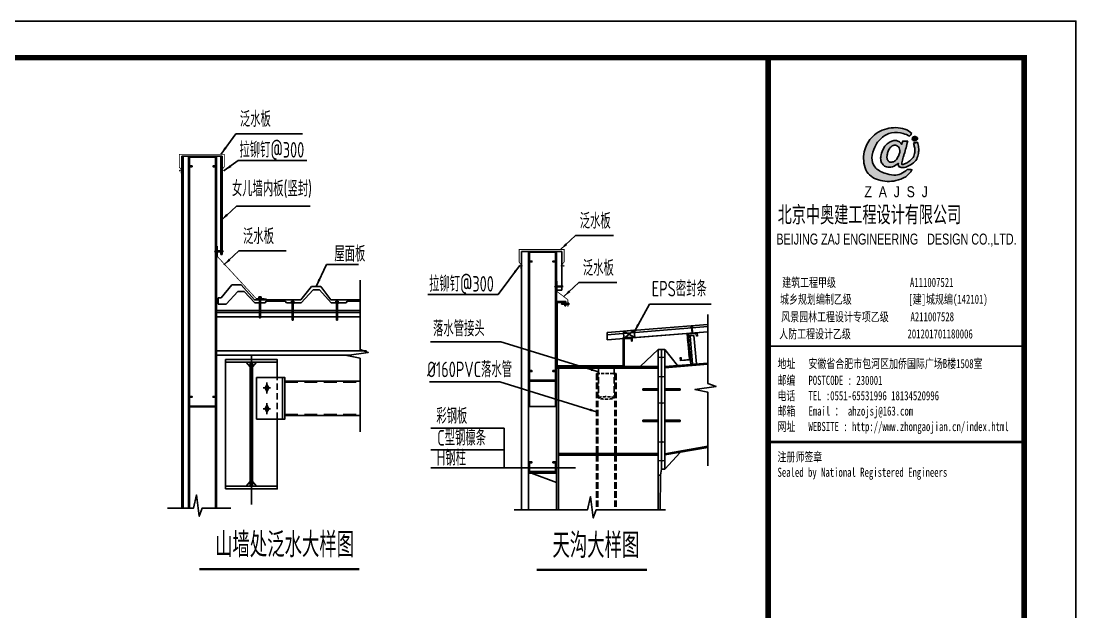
# Model space of a CAD drawing. Extents: x 180850 to 1399066, y 48356 to 327880.
# Drawn here: x 630435 to 671225, y 294156 to 316984 of the extents above; entities that cross this region are included whole.
import ezdxf
from ezdxf.enums import TextEntityAlignment as Align

# ---------------------------------------------------------------- set-up
doc = ezdxf.new("R2010")
doc.units = 0
doc.header["$LTSCALE"] = 1000
doc.linetypes.add('DASH', pattern=[0.35, 0.25, -0.1])
doc.linetypes.add('DASHED', pattern=[0.75, 0.5, -0.25])
for name, color, linetype in [('AXIS', 3, 'Continuous'), ('B 板', 11, 'Continuous'), ('BOLT', 251, 'Continuous'), ('DOTE', 1, 'Continuous'), ('E_LINE', 7, 'Continuous'), ('GL', 150, 'Continuous'), ('GZ', 50, 'Continuous'), ('LT', 181, 'Continuous'), ('PUB_TEXT', 7, 'Continuous'), ('PUB_TITLE', 4, 'Continuous'), ('PZ', 202, 'Continuous'), ('TEXT', 7, 'Continuous'), ('XG', 6, 'Continuous'), ('图签', 3, 'Continuous')]:
    doc.layers.add(name, color=color, linetype=linetype)
doc.layers.add('檩条', color=30, linetype='Continuous', lineweight=5)
doc.layers.add('螺栓', color=15, linetype='Continuous', lineweight=18)
doc.styles.add('_gyy_title_Arial', font='arial.ttf', dxfattribs={"width": 0.7})
doc.styles.add('_gyy_title_ST', font='', dxfattribs={"width": 0.8})
doc.styles.add('_TCH_DIM_T3', font='SIMPLEX', dxfattribs={"width": 0.705882, "bigfont": 'GBCBIG'})
doc.styles.add('C', font='tssdeng.shx', dxfattribs={"height": 3, "bigfont": 'tssdchn.shx'})
doc.styles.add('HZ', font='txt.shx', dxfattribs={"width": 0.8, "bigfont": '000hztxt.shx'})
doc.styles.add('TSSD_Norm', font='tssdeng.shx', dxfattribs={"bigfont": 'hztxt.shx'})
doc.styles.get('_gyy_title_ST').set_extended_font_data('SimSun')
doc.dimstyles.new('TCH-200-1', dxfattribs={"dimtxt": 595, "dimasz": 200, "dimexe": 500, "dimexo": 600, "dimgap": 252.5, "dimtad": 1, "dimdec": 0, "dimzin": 0, "dimdsep": 46, "dimtxsty": '_TCH_DIM_T3', "dimblk": 'ARCHTICK', "dimcen": 0.09, "dimclrd": 3, "dimclre": 3, "dimclrt": 7, "dimazin": 2, "dimtfac": 1, "dimtdec": 0, "dimtix": 1, "dimtmove": 2, "dimatfit": 3, "dimfxl": 1, "dimtolj": 1, "dimtzin": 0, "dimarcsym": 0})

# ---------------------------------------------------------------- blocks, each defined once
blk = doc.blocks.new('高强螺栓')
at = {"layer": '螺栓'}
for p, q in [((16, 0), (-16, 0)), ((0, 24), (0, -24))]:
    blk.add_line(p, q, dxfattribs=at)
blk.add_solid([(-8, 0), (0, 16), (0, -16), (8, 0)], dxfattribs=at)
blk = doc.blocks.new('_ArchTick')
at = {"color": 0, "linetype": 'ByBlock', "const_width": 0.4}
blk.add_lwpolyline([(-0.5, -0.5), (0.5, 0.5)], dxfattribs=at)
blk = doc.blocks.new('*X337')
at = {"color": 0}
for p, q in [((903710.7, -307545.5), (903713.7, -307542.6)), ((903710.7, -307554.3), (903716.7, -307548.3)), ((903710.7, -307563.2), (903716.7, -307557.2)), ((903710.7, -307572), (903716.7, -307566)), ((903710.7, -307580.9), (903716.7, -307574.9)), ((903710.7, -307589.7), (903716.7, -307583.7)), ((903710.7, -307598.5), (903716.7, -307592.5)), ((903712.2, -307606), (903716.1, -307602))]:
    blk.add_line(p, q, dxfattribs=at)
blk = doc.blocks.new('AUDIT_I_040821143925-1')
at = {"linetype": 'Continuous', "ltscale": 20, "xscale": -0.899999999919668, "yscale": 0.8999999999068677, "zscale": 0.9, "rotation": 269.9996944201824}
blk.add_blockref('*X337', (276843.2, -813343.8), dxfattribs=at)
blk = doc.blocks.new('GD')
at = {"linetype": 'Continuous', "ltscale": 20}
for p, q in [((0, 1), (15, 4)), ((0, -1), (0, 1)), ((15, 4), (138, 4)), ((108, -4), (108, 4)), ((138, -10), (138, 10)), ((138, 10), (141, 10)), ((141, -10), (141, 10)), ((149, 8), (141, 8)), ((149, 3), (141, 3)), ((150, -5), (150, 5)), ((0, -1), (15, -4)), ((15, -4), (138, -4)), ((138, -10), (141, -10)), ((149, -3), (141, -3)), ((149, -8), (141, -8))]:
    blk.add_line(p, q, dxfattribs=at)
blk.add_ellipse((149, 5), major_axis=(0, 2.08), ratio=0.698493, start_param=3.141597, end_param=6.28319, dxfattribs=at)
at = {"linetype": 'Continuous', "ltscale": 20, "extrusion": (0, 0, -1)}
for centre, major_axis, ratio, start_param, end_param in [((149, 0), (0, 3.37), 0.429967, -0.000017, 3.141602), ((149, -5), (0, 2.08), 0.698493, -0.000005, 3.141588)]:
    blk.add_ellipse(centre, major_axis=major_axis, ratio=ratio, start_param=start_param, end_param=end_param, dxfattribs=at)
at = {"layer": 'PUB_TEXT', "xscale": 1.825602383585646, "yscale": 1.341960000107064, "zscale": 1.34196}
blk.add_blockref('AUDIT_I_040821143925-1', (0, 0), dxfattribs=at)
blk = doc.blocks.new('MD')
at = {"linetype": 'Continuous', "ltscale": 20}
blk.add_hatch(color=256, dxfattribs=at).paths.add_polyline_path([(8.6, -7.8), (8.6, -2.6), (-13.3, -4.2), (-13.2, 4.1), (8.6, 2.4), (8.6, 7.6, -0.696305)])
blk = doc.blocks.new('A$C19992F44')
at = {"linetype": 'ByBlock'}
for p, q in [((183, 548), (106, 488)), ((129, 455), (181, 478)), ((213, 548), (290, 488)), ((267, 455), (215, 478))]:
    blk.add_line(p, q, dxfattribs=at)
for points in [[(0, 40), (396, 40), (396, 0), (0, 0)], [(181, 40), (215, 40), (215, 478), (181, 478)]]:
    blk.add_lwpolyline(points, close=True, dxfattribs=at)
for centre in [(118, 473), (198, 535), (277, 473)]:
    blk.add_circle(centre, 20, dxfattribs=at)
blk = doc.blocks.new('A$C3F5C0C89')
at = {"color": 3, "linetype": 'Continuous'}
blk.add_line((603, 2096), (1037, 2134), dxfattribs=at)
at = {"layer": 'B 板'}
for p, q in [((935, 1979), (543, 1945)), ((713, 0), (543, 1945)), ((838, 11), (668, 1956)), ((1105, 34), (935, 1979)), ((713, 0), (1105, 34))]:
    blk.add_line(p, q, dxfattribs=at)
at = {"layer": '檩条'}
blk.add_lwpolyline([(535, 2034), (691, 298), (20, 241), (0, 464), (56, 469), (71, 302), (631, 349), (474, 2085), (1146, 2146), (1167, 1922), (1111, 1917), (1095, 2085)], close=True, dxfattribs=at)
at = {"linetype": 'ByBlock', "xscale": 0.855, "yscale": 0.855, "zscale": 0.855, "rotation": 4.571898548083435}
blk.add_blockref('A$C19992F44', (651, 2102), dxfattribs=at)
at = {"xscale": -1.653584623954667, "yscale": 2.755974374997604, "zscale": 2.755974374999999, "rotation": 5.156578724890455}
for p in [(731, 1680), (821, 681)]:
    blk.add_blockref('GD', p, dxfattribs=at)
at = {"layer": 'E_LINE', "xscale": 5.62443749999511, "yscale": 5.62443749999511, "zscale": 5.624437499999999, "rotation": 98.0183626343514}
for p in [(726, 2106, 0), (920, 2121, 0)]:
    blk.add_blockref('MD', p, dxfattribs=at)
blk = doc.blocks.new('dd')
at = {"layer": '图签'}
h = blk.add_hatch(color=5, dxfattribs=at)
h.set_gradient(color1=(0, 0, 255), color2=(36, 36, 255), one_color=1, tint=0.57)
h.paths.add_polyline_path([(452, 1270, -0.093206), (531, 1562, -0.136321), (716, 1807, -0.161039), (988, 1948, -0.108591), (1307, 1935, -0.049497), (1479, 1861, 0.062627), (1539, 1932, 0.094388), (1351, 2056, 0.136326), (854, 2062, 0.161722), (430, 1810, 0.133661), (243, 1435, 0.158414), (286, 937, 0.22517), (632, 669, 0.138663), (1107, 646, 0.074676), (1375, 753, 0.125344), (1543, 944, 0.006312), (1413, 948, -0.090385), (1244, 833, -0.096745), (1053, 797, -0.073845), (803, 850, -0.140868), (530, 1020, -0.160753)])
h = blk.add_hatch(color=5, dxfattribs=at)
h.set_gradient(color1=(0, 0, 255), color2=(36, 36, 255), one_color=1, tint=0.57)
h.paths.add_polyline_path([(1306, 1289, 0.011169), (1334, 1370, 0.005807), (1431, 1724, 0.01105), (1292, 1724, 0.016796), (1267, 1634, 0.125943), (1203, 1704, 0.083806), (1120, 1739, 0.082879), (1047, 1739, -0.008503), (952, 1710, 0.060057), (844, 1628, 0.086078), (774, 1532, 0.099424), (705, 1347, 0.12153), (690, 1225, 0.102644), (719, 1122, 0.056648), (797, 1042, 0.092914), (913, 1013, 0.194578), (1098, 1064, -0.002562), (1175, 1122, 0.064354), (1167, 1068, 0.172385), (1207, 1017, 0.105458), (1300, 1002, 0.086567), (1454, 1046, 0.047674), (1592, 1136, 0.166359), (1692, 1274, 0.096748), (1728, 1431, 0.03151), (1728, 1548, 0.041815), (1700, 1691, 0.007654), (1588, 1673, -0.009919), (1610, 1585, -0.068269), (1624, 1482, -0.105336), (1605, 1352, -0.14652), (1528, 1223, -0.070486), (1434, 1151, -0.077937), (1341, 1103, -0.127098), (1272, 1084, -0.114215), (1267, 1129, -0.007609)])
h.paths.add_polyline_path([(865, 1245, -0.099994), (863, 1328, -0.050974), (888, 1427, -0.120527), (938, 1529, -0.043888), (1002, 1595, -0.08446), (1063, 1619, -0.147309), (1127, 1607, -0.037474), (1177, 1572, -0.06931), (1209, 1507, -0.067662), (1213, 1431, -0.02676), (1211, 1413, 0.017209), (1183, 1329, -0.048815), (1120, 1223, -0.139096), (1046, 1163, -0.097991), (944, 1153, -0.085394), (909, 1169, -0.149141)], flags=16)
h = blk.add_hatch(color=1, dxfattribs=at)
h.set_gradient(color1=(255, 0, 0), color2=(255, 0, 0), tint=0.57)
h.paths.add_polyline_path([(1557, 1818, 0.386553), (1564, 1757, 0.170676), (1604, 1736, 0.082224), (1657, 1743, 0.087509), (1686, 1766, 0.264235), (1694, 1804, 0.244333), (1636, 1850, 0.30271)])
blk.add_lwpolyline([(1539, 1932, 0.094388), (1351, 2056, 0.136326), (854, 2062, 0.161722), (430, 1810, 0.133661), (243, 1435, 0.158414), (286, 937, 0.22517), (632, 669, 0.138663), (1107, 646, 0.074676), (1375, 753, 0.125344), (1543, 944, 0.006312), (1413, 948, -0.090385), (1244, 833, -0.096745), (1053, 797, -0.073845), (803, 850, -0.140868), (530, 1020, -0.160753), (452, 1270, -0.093206), (531, 1562, -0.136321), (716, 1807, -0.161039), (988, 1948, -0.108591), (1307, 1935, -0.049497), (1479, 1861, 0.062627)], format="xyb", close=True, dxfattribs=at)
for points in [[(1431, 1724, 0.011041), (1292, 1724, 0.016796), (1267, 1634, 0.125943), (1203, 1704, 0.083806), (1120, 1739, 0.082879), (1047, 1739, -0.008503), (952, 1710, 0.060057), (844, 1628, 0.086078), (774, 1532, 0.099424), (705, 1347, 0.12153), (690, 1225, 0.102644), (719, 1122, 0.056648), (797, 1042, 0.092914), (913, 1013, 0.194578), (1098, 1064, -0.002562), (1175, 1122, 0.064354), (1167, 1068, 0.172385), (1207, 1017, 0.105458), (1300, 1002, 0.086567), (1454, 1046, 0.047674), (1592, 1136, 0.166359), (1692, 1274, 0.096748), (1728, 1431, 0.03151), (1728, 1548, 0.041815), (1700, 1691, 0.007654), (1588, 1673, -0.009919), (1610, 1585, -0.068269), (1624, 1482, -0.105336), (1605, 1352, -0.14652), (1528, 1223, -0.070486), (1434, 1151, -0.077937), (1341, 1103, -0.127098), (1272, 1084, -0.114215), (1267, 1129, -0.007609), (1306, 1289, 0.011169), (1334, 1370, 0.005782), (1430, 1722, 0.069025)], [(1694, 1804, 0.243958), (1636, 1850, 0.303117), (1557, 1818, 0.386553), (1564, 1757, 0.170676), (1604, 1736, 0.082224), (1657, 1743, 0.087509), (1686, 1766, 0.264235), (1694, 1804, -7.823139)], [(1213, 1431, 0.067662), (1209, 1507, 0.06931), (1177, 1572, 0.037474), (1127, 1607, 0.147309), (1063, 1619, 0.08446), (1002, 1595, 0.043888), (938, 1529, 0.120527), (888, 1427, 0.050974), (863, 1328, 0.099994), (865, 1245, 0.149141), (909, 1169, 0.085394), (944, 1153, 0.097991), (1046, 1163, 0.139096), (1120, 1223, 0.048815), (1183, 1329, -0.017209), (1211, 1413, 0.02676), (1213, 1431, 0.441273)]]:
    blk.add_lwpolyline(points, format="xyb", dxfattribs=at)
at = {"insert": (246, 492), "char_height": 300, "width": 8000, "attachment_point": 1, "style": 'HZ'}
blk.add_mtext('{\\fArial|b0|i0|c0|p32;Z  A  J  S  J}', dxfattribs=at)

msp = doc.modelspace()

# ---------------------------------------------------------------- hatches: boundary and pattern name
at = {"layer": 'BOLT'}
for points in [[(639939.17, 302948.28), (640009.37, 302807.88), (639939.17, 302667.48), (639868.97, 302807.88)], [(639939.17, 302148.28), (640009.37, 302007.88), (639939.17, 301867.48), (639868.97, 302007.88)]]:
    msp.add_hatch(color=256, dxfattribs=at).paths.add_polyline_path(points)

# ---------------------------------------------------------------- linework, layer by layer
at = {"color": 0, "ltscale": 30}
for p, q in [((636909.68, 311760.32), (636644.19, 311760.32)), ((636644.19, 298167.15), (636644.19, 311760.32)), ((636700.54, 298167.15), (636700.54, 311760.32)), ((636909.68, 298167.15), (636909.68, 311760.32)), ((638205.67, 311760.32), (637995.64, 311760.32)), ((638205.67, 307972.03), (638205.67, 311760.32)), ((650052.21, 308083.51), (649786.72, 308083.51)), ((649786.72, 298103.91), (649786.72, 308083.51)), ((650052.21, 298103.91), (650052.21, 308083.51)), ((651348.2, 308083.51), (651138.17, 308083.51)), ((651348.2, 306585.76), (651348.2, 308083.51)), ((651348.2, 306585.76), (651138.17, 306585.76)), ((650172.87, 299516.79), (651138.17, 299154.8))]:
    msp.add_line(p, q, dxfattribs=at)
at = {"ltscale": 30}
for p, q in [((636909.67, 298166.77, 9874311566.15), (636909.68, 311760.32, -3648970692.7)), ((650052.21, 302055.74), (650052.21, 308083.51)), ((650052.21, 299516.79), (651138.17, 299516.79))]:
    msp.add_line(p, q, dxfattribs=at)
at = {"color": 3, "ltscale": 30}
for p, q in [((637995.64, 305590.88), (637995.64, 311760.32)), ((651138.17, 306585.76), (651138.17, 308083.51))]:
    msp.add_line(p, q, dxfattribs=at)
at = {"linetype": 'ByBlock'}
for p, q in [((638157.77, 307972.03), (638157.77, 311760.32)), ((638205.67, 307972.03), (638157.77, 307972.03))]:
    msp.add_line(p, q, dxfattribs=at)
at = {"color": 4, "ltscale": 30}
for p, q in [((638176.19, 306292.27, 909333411575.07), (638581.53, 306799.64, -410666588424.93)), ((638581.53, 306799.64, -410666588424.93), (638942.83, 306799.64, -410666588424.93)), ((638942.83, 306799.64, -410666588424.93), (639457.39, 306216.1, -410666588424.93)), ((641254.67, 306216.1, -410666588424.93), (641660, 306723.47, -1730666588424.93)), ((641660, 306723.47, -1730666588424.93), (642021.31, 306723.47, -1730666588424.93)), ((642021.31, 306723.47, -1730666588424.93), (642411.18, 306212.53, -1730666588424.93)), ((638176.19, 306292.27, 909333411575.07), (638059.33, 306292.27)), ((638059.33, 306292.27), (638059.33, 306041.82)), ((639457.39, 306216.1, -410666588424.93), (641254.67, 306216.1, -410666588424.93)), ((642411.18, 306212.53, -1730666588424.93), (643546.41, 306212.53, -1730666588424.93))]:
    msp.add_line(p, q, dxfattribs=at)
at = {"color": 1, "linetype": 'Continuous'}
for p, q in [((639742.87, 306273.8), (639602.62, 306273.8)), ((639602.62, 306273.8), (639602.62, 306261.42)), ((639742.87, 306261.42), (639602.62, 306261.42)), ((639621.29, 306249.05), (639621.29, 306261.42)), ((639723.47, 306249.05), (639621.29, 306249.05)), ((639718.12, 306327.42), (639627.37, 306327.42)), ((639627.37, 306327.42), (639627.37, 306273.8)), ((639718.12, 306286.17), (639627.37, 306286.17)), ((639635.62, 306327.42), (639635.62, 306286.17)), ((639693.37, 306170.03), (639652.06, 306224.08)), ((639652.12, 306327.42), (639652.12, 306286.17)), ((639693.37, 306210.78), (639652.12, 306267.79)), ((639693.37, 306203.99), (639652.12, 306257.96)), ((639652.12, 306249.05), (639652.12, 305531.52)), ((639693.37, 306176.82), (639652.12, 306230.79)), ((639693.37, 306142.86), (639652.12, 306196.82)), ((639693.37, 306136.06), (639652.12, 306190.03)), ((639693.37, 306108.89), (639652.12, 306162.86)), ((639693.37, 306102.1), (639652.12, 306156.07)), ((639693.37, 306063.85), (639652.12, 306117.82)), ((639693.37, 306057.06), (639652.12, 306111.03)), ((639693.37, 306021.62), (639652.12, 306075.59)), ((639693.37, 306014.83), (639652.12, 306068.8)), ((639693.37, 305974.93), (639652.12, 306028.89)), ((639693.37, 305968.13), (639652.12, 306022.1)), ((639693.37, 305922.15, 1320000000000), (639652.12, 305976.12, 1320000000000)), ((639693.37, 305915.36, 1320000000000), (639652.12, 305969.33, 1320000000000)), ((639668.62, 306327.42), (639668.62, 306286.17)), ((639685.12, 306327.42), (639685.12, 306286.17)), ((639693.37, 306249.05), (639693.37, 305531.52)), ((639701.62, 306327.42), (639701.62, 306286.17)), ((639714, 306327.42), (639714, 306286.17)), ((639718.12, 306327.42), (639718.12, 306273.8)), ((639723.47, 306249.05), (639723.47, 306261.42)), ((639742.87, 306273.8), (639742.87, 306261.42)), ((641008.17, 306111.95, -410666588424.93), (640867.92, 306111.95, -410666588424.93)), ((640867.92, 306111.95, -410666588424.93), (640867.92, 306099.57, -410666588424.93)), ((641008.17, 306099.57, -410666588424.93), (640867.92, 306099.57, -410666588424.93)), ((640886.59, 306087.2, -410666588424.93), (640886.59, 306099.57, -410666588424.93)), ((640988.77, 306087.2, -410666588424.93), (640886.59, 306087.2, -410666588424.93)), ((640983.42, 306165.57, -410666588424.93), (640892.67, 306165.57, -410666588424.93)), ((640892.67, 306165.57, -410666588424.93), (640892.67, 306111.95, -410666588424.93)), ((640983.42, 306124.32, -410666588424.93), (640892.67, 306124.32, -410666588424.93)), ((640900.92, 306165.57, -410666588424.93), (640900.92, 306124.32, -410666588424.93)), ((640958.67, 306030.73, -410666588424.93), (640917.36, 306084.78, -410666588424.93)), ((640917.42, 306165.57, -410666588424.93), (640917.42, 306124.32, -410666588424.93)), ((640917.42, 306087.2, -410666588424.93), (640917.42, 305439.27, -410666588424.93)), ((640958.67, 306003.56, -410666588424.93), (640917.42, 306057.52, -410666588424.93)), ((640958.67, 305996.76, -410666588424.93), (640917.42, 306050.73, -410666588424.93)), ((640958.67, 305969.59, -410666588424.93), (640917.42, 306023.56, -410666588424.93)), ((640958.67, 305962.8, -410666588424.93), (640917.42, 306016.77, -410666588424.93)), ((640958.67, 305924.55, -410666588424.93), (640917.42, 305978.52, -410666588424.93)), ((640958.67, 305917.76, -410666588424.93), (640917.42, 305971.73, -410666588424.93)), ((640958.67, 305882.32, -410666588424.93), (640917.42, 305936.29, -410666588424.93)), ((640958.67, 305875.53, -410666588424.93), (640917.42, 305929.5, -410666588424.93)), ((640958.67, 306037.52, -410666588424.93), (640920.63, 306087.28, -410666588424.93)), ((640933.92, 306165.57, -410666588424.93), (640933.92, 306124.32, -410666588424.93)), ((640958.67, 306064.69, -410666588424.93), (640941.47, 306087.2, -410666588424.93)), ((640958.67, 306071.48, -410666588424.93), (640946.66, 306087.2, -410666588424.93)), ((640950.42, 306165.57, -410666588424.93), (640950.42, 306124.32, -410666588424.93)), ((640958.67, 306087.2, -410666588424.93), (640958.67, 305439.27, -410666588424.93)), ((640966.92, 306165.57, -410666588424.93), (640966.92, 306124.32, -410666588424.93)), ((640979.29, 306165.57, -410666588424.93), (640979.29, 306124.32, -410666588424.93)), ((640983.42, 306165.57, -410666588424.93), (640983.42, 306111.95, -410666588424.93)), ((640988.77, 306087.2, -410666588424.93), (640988.77, 306099.57, -410666588424.93)), ((641008.17, 306111.95, -410666588424.93), (641008.17, 306099.57, -410666588424.93)), ((642581.64, 306111.95, -410666588424.93), (642581.64, 306099.57, -410666588424.93)), ((642581.64, 306111.95, -410666588424.93), (642721.89, 306111.95, -410666588424.93)), ((642581.64, 306099.57, -410666588424.93), (642721.89, 306099.57, -410666588424.93)), ((642601.04, 306087.2, -410666588424.93), (642601.04, 306099.57, -410666588424.93)), ((642601.04, 306087.2, -410666588424.93), (642703.22, 306087.2, -410666588424.93)), ((642606.39, 306165.57, -410666588424.93), (642697.14, 306165.57, -410666588424.93)), ((642606.39, 306165.57, -410666588424.93), (642606.39, 306111.95, -410666588424.93)), ((642606.39, 306124.32, -410666588424.93), (642697.14, 306124.32, -410666588424.93)), ((642610.52, 306165.57, -410666588424.93), (642610.52, 306124.32, -410666588424.93)), ((642622.89, 306165.57, -410666588424.93), (642622.89, 306124.32, -410666588424.93)), ((642631.14, 306037.52, -410666588424.93), (642669.18, 306087.28, -410666588424.93)), ((642631.14, 306087.2, -410666588424.93), (642631.14, 305439.27, -410666588424.93)), ((642631.14, 306064.69, -410666588424.93), (642648.34, 306087.2, -410666588424.93)), ((642631.14, 306071.48, -410666588424.93), (642643.15, 306087.2, -410666588424.93)), ((642631.14, 306030.73, -410666588424.93), (642672.45, 306084.78, -410666588424.93)), ((642631.14, 306003.56, -410666588424.93), (642672.39, 306057.52, -410666588424.93)), ((642631.14, 305996.76, -410666588424.93), (642672.39, 306050.73, -410666588424.93)), ((642631.14, 305969.59, -410666588424.93), (642672.39, 306023.56, -410666588424.93)), ((642631.14, 305962.8, -410666588424.93), (642672.39, 306016.77, -410666588424.93)), ((642631.14, 305924.55, -410666588424.93), (642672.39, 305978.52, -410666588424.93)), ((642631.14, 305917.76, -410666588424.93), (642672.39, 305971.73, -410666588424.93)), ((642631.14, 305882.32, -410666588424.93), (642672.39, 305936.29, -410666588424.93)), ((642631.14, 305875.53, -410666588424.93), (642672.39, 305929.5, -410666588424.93)), ((642639.39, 306165.57, -410666588424.93), (642639.39, 306124.32, -410666588424.93)), ((642655.89, 306165.57, -410666588424.93), (642655.89, 306124.32, -410666588424.93)), ((642672.39, 306165.57, -410666588424.93), (642672.39, 306124.32, -410666588424.93)), ((642672.39, 306087.2, -410666588424.93), (642672.39, 305439.27, -410666588424.93)), ((642688.89, 306165.57, -410666588424.93), (642688.89, 306124.32, -410666588424.93)), ((642697.14, 306165.57, -410666588424.93), (642697.14, 306111.95, -410666588424.93)), ((642703.22, 306087.2, -410666588424.93), (642703.22, 306099.57, -410666588424.93)), ((642721.89, 306111.95, -410666588424.93), (642721.89, 306099.57, -410666588424.93)), ((639693.37, 305867.5), (639652.12, 305921.47)), ((639693.37, 305860.71), (639652.12, 305914.68)), ((639693.37, 305814.65), (639652.12, 305868.62)), ((639693.37, 305807.86), (639652.12, 305861.82)), ((639693.37, 305764.73), (639652.12, 305818.69)), ((639693.37, 305757.93), (639652.12, 305811.9)), ((639693.37, 305716.65), (639652.12, 305770.62)), ((639693.37, 305709.86), (639652.12, 305763.82)), ((639693.37, 305677.11, 1320000000000), (639652.12, 305731.08, 1320000000000)), ((639693.37, 305670.32, 1320000000000), (639652.12, 305724.29, 1320000000000)), ((639693.37, 305629.74), (639652.12, 305683.71)), ((639693.37, 305622.95), (639652.12, 305676.92)), ((639693.37, 305579.82), (639652.12, 305633.78)), ((639693.37, 305573.02), (639652.12, 305626.99)), ((639693.37, 305531.74), (639652.12, 305585.71)), ((639693.37, 305524.95), (639652.12, 305578.91)), ((639675.91, 305515.04, 1320000000000), (639652.12, 305546.17, 1320000000000)), ((639669.36, 305516.83, 1320000000000), (639652.12, 305539.38, 1320000000000)), ((640958.67, 305835.63, -410666588424.93), (640917.42, 305889.59, -410666588424.93)), ((640958.67, 305828.83, -410666588424.93), (640917.42, 305882.8, -410666588424.93)), ((640958.67, 305782.85, 909333411575.07), (640917.42, 305836.82, 909333411575.07)), ((640958.67, 305776.06, 909333411575.07), (640917.42, 305830.03, 909333411575.07)), ((640958.67, 305728.2, -410666588424.93), (640917.42, 305782.17, -410666588424.93)), ((640958.67, 305721.41, -410666588424.93), (640917.42, 305775.38, -410666588424.93)), ((640958.67, 305675.35, -410666588424.93), (640917.42, 305729.32, -410666588424.93)), ((640958.67, 305668.56, -410666588424.93), (640917.42, 305722.52, -410666588424.93)), ((640958.67, 305625.43, -410666588424.93), (640917.42, 305679.39, -410666588424.93)), ((640958.67, 305618.63, -410666588424.93), (640917.42, 305672.6, -410666588424.93)), ((640958.67, 305577.35, -410666588424.93), (640917.42, 305631.32, -410666588424.93)), ((640958.67, 305570.56, -410666588424.93), (640917.42, 305624.52, -410666588424.93)), ((640958.67, 305537.81, 909333411575.07), (640917.42, 305591.78, 909333411575.07)), ((640958.67, 305531.02, 909333411575.07), (640917.42, 305584.99, 909333411575.07)), ((640958.67, 305490.44, -410666588424.93), (640917.42, 305544.41, -410666588424.93)), ((640958.67, 305483.65, -410666588424.93), (640917.42, 305537.62, -410666588424.93)), ((642631.14, 305835.63, -410666588424.93), (642672.39, 305889.59, -410666588424.93)), ((642631.14, 305828.83, -410666588424.93), (642672.39, 305882.8, -410666588424.93)), ((642631.14, 305782.85, 909333411575.07), (642672.39, 305836.82, 909333411575.07)), ((642631.14, 305776.06, 909333411575.07), (642672.39, 305830.03, 909333411575.07)), ((642631.14, 305728.2, -410666588424.93), (642672.39, 305782.17, -410666588424.93)), ((642631.14, 305721.41, -410666588424.93), (642672.39, 305775.38, -410666588424.93)), ((642631.14, 305675.35, -410666588424.93), (642672.39, 305729.32, -410666588424.93)), ((642631.14, 305668.56, -410666588424.93), (642672.39, 305722.52, -410666588424.93)), ((642631.14, 305625.43, -410666588424.93), (642672.39, 305679.39, -410666588424.93)), ((642631.14, 305618.63, -410666588424.93), (642672.39, 305672.6, -410666588424.93)), ((642631.14, 305577.35, -410666588424.93), (642672.39, 305631.32, -410666588424.93)), ((642631.14, 305570.56, -410666588424.93), (642672.39, 305624.52, -410666588424.93)), ((642631.14, 305537.81, 909333411575.07), (642672.39, 305591.78, 909333411575.07)), ((642631.14, 305531.02, 909333411575.07), (642672.39, 305584.99, 909333411575.07)), ((642631.14, 305490.44, -410666588424.93), (642672.39, 305544.41, -410666588424.93)), ((642631.14, 305483.65, -410666588424.93), (642672.39, 305537.62, -410666588424.93)), ((639676.87, 305515.02), (639668.62, 305515.02)), ((640958.67, 305447.61, -410666588424.93), (640917.42, 305501.58, -410666588424.93)), ((640958.67, 305440.82, -410666588424.93), (640917.42, 305494.79, -410666588424.93)), ((640950.13, 305424.82, -410666588424.93), (640917.42, 305467.62, -410666588424.93)), ((640946.14, 305423.25, -410666588424.93), (640917.42, 305460.82, -410666588424.93)), ((640942.17, 305422.77, -410666588424.93), (640933.92, 305422.77, -410666588424.93)), ((642631.14, 305447.61, -410666588424.93), (642672.39, 305501.58, -410666588424.93)), ((642631.14, 305440.82, -410666588424.93), (642672.39, 305494.79, -410666588424.93)), ((642639.68, 305424.82, -410666588424.93), (642672.39, 305467.62, -410666588424.93)), ((642643.67, 305423.25, -410666588424.93), (642672.39, 305460.82, -410666588424.93)), ((642647.64, 305422.77, -410666588424.93), (642655.89, 305422.77, -410666588424.93))]:
    msp.add_line(p, q, dxfattribs=at)
at = {"color": 9}
for p, q in [((654147.33, 305038.23), (653726.35, 305004.55)), ((653748.94, 304722.26), (654169.91, 304755.94))]:
    msp.add_line(p, q, dxfattribs=at)
at = {"color": 6, "linetype": 'Continuous', "ltscale": 0.25}
for p, q in [((653726.35, 305004.55), (654169.91, 304755.94)), ((653726.35, 305004.55), (653748.94, 304722.26)), ((654147.33, 305038.23), (653748.94, 304722.26)), ((654169.91, 304755.94), (654147.33, 305038.23))]:
    msp.add_line(p, q, dxfattribs=at)
at = {"linetype": 'DASH'}
for p, q in [((652765.77, 303574.81), (652765.77, 302424.84)), ((653372.27, 303574.81), (653372.27, 302424.84)), ((652688.64, 303365.15), (652688.64, 298103.91)), ((652737.78, 303365.15), (652737.78, 298103.91)), ((653400.25, 303365.15), (653400.25, 298103.91)), ((653449.39, 303365.15), (653449.39, 298103.91))]:
    msp.add_line(p, q, dxfattribs=at)
at = {"linetype": 'DASH', "ltscale": 0.5}
msp.add_line((652688.64, 303365.15), (653449.39, 303365.15), dxfattribs=at)
at = {"color": 2}
msp.add_line((650052.21, 299516.79), (651138.17, 299516.79), dxfattribs=at)
at = {"color": 1, "const_width": 30}
for points in [[(638226.4, 311109.36), (638226.4, 311273.9), (638292.22, 311356.17), (638292.22, 311836), (636552.2, 311836), (636552.2, 311342.85), (636618.01, 311260.58), (636618.01, 311096.04)], [(638031.82, 308295.46), (638031.82, 307880.65), (639521.82, 306265.47), (639934.09, 306262.91)], [(651368.93, 307432.55), (651368.93, 307597.09), (651434.75, 307679.36), (651434.75, 308159.19), (649694.72, 308159.19), (649694.72, 307666.04), (649760.54, 307583.77), (649760.54, 307419.23)], [(651174.35, 306941), (651174.35, 306526.2), (651577.47, 306217.13), (651577.47, 305946.43)]]:
    msp.add_lwpolyline(points, dxfattribs=at)
at = {"color": 3, "const_width": 94.08}
for points in [[(637331.35, 295808.35), (643517.92, 295808.35)], [(650378.04, 295781.96), (654633.47, 295781.96)]]:
    msp.add_lwpolyline(points, dxfattribs=at)
at = {"color": 1, "linetype": 'Continuous', "extrusion": (0, 0, -1)}
for centre, start_param, end_param in [((639668.62, 305531.52), 2.35619449, 3.92699082), ((639676.87, 305531.52), 0.78539816, 2.35619449), ((640933.92, 305439.27, -410666588424.93), 2.35619449, 3.92699082), ((640942.17, 305439.27, -410666588424.93), 0.78539816, 2.35619449)]:
    msp.add_ellipse(centre, major_axis=(11.67, 11.67), ratio=1, start_param=start_param, end_param=end_param, dxfattribs=at)
at = {"color": 1, "linetype": 'Continuous'}
for centre, start_param, end_param in [((642647.64, 305439.27, -410666588424.93), 0.78539816, 2.35619449), ((642655.89, 305439.27, -410666588424.93), 2.35619449, 3.92699082)]:
    msp.add_ellipse(centre, major_axis=(-11.67, 11.67), ratio=1, start_param=start_param, end_param=end_param, dxfattribs=at)
at = {"linetype": 'DASH', "ltscale": 0.5}
msp.add_ellipse((653069.02, 302424.84), major_axis=(-303.25, 0), ratio=0.15887237, dxfattribs=at)
at = {"layer": 'AXIS'}
for p, q in [((638817.74, 306536.82, -410666588424.93), (638363.99, 306041.82, -410666588424.93)), ((638817.74, 306536.82, -410666588424.93), (639065.24, 306536.82, -410666588424.93)), ((639065.24, 306536.82, -410666588424.93), (639477.74, 306099.57, -410666588424.93)), ((641725.07, 306594.57, -410666588424.93), (641271.32, 306099.57, -410666588424.93)), ((641725.07, 306594.57, -410666588424.93), (641807.57, 306594.57, -410666588424.93)), ((641807.57, 306594.57, -410666588424.93), (641972.57, 306594.57, -410666588424.93)), ((641972.57, 306594.57, -410666588424.93), (642426.32, 306099.57, -410666588424.93)), ((638363.99, 306041.82, -410666588424.93), (638059.33, 306041.82)), ((639477.74, 306099.57, -410666588424.93), (639868.82, 306099.57, -410666588424.93)), ((639868.82, 306099.57, -410666588424.93), (639910.07, 306165.57, -410666588424.93)), ((639910.07, 306165.57, -410666588424.93), (640652.57, 306165.57, -410666588424.93)), ((640693.82, 306099.57, -410666588424.93), (640652.57, 306165.57, -410666588424.93)), ((640693.82, 306099.57, -410666588424.93), (641271.32, 306099.57, -410666588424.93)), ((642426.32, 306099.57, -410666588424.93), (643003.82, 306099.57, -410666588424.93)), ((643003.82, 306099.57, -410666588424.93), (643045.07, 306165.57, -410666588424.93)), ((643546.41, 306165.57, -410666588424.93), (643045.07, 306165.57, -410666588424.93)), ((637995.64, 305802.09), (643546.4, 305802.09)), ((649114.63, 301255.45), (646277.78, 301255.45)), ((649114.63, 301255.45), (646277.78, 301255.45)), ((649114.63, 301255.45), (649114.63, 299723.94)), ((649114.63, 300421.22), (646277.78, 300421.22)), ((649114.63, 300421.22), (646277.78, 300421.22)), ((649114.63, 299723.94), (646277.78, 299723.94)), ((651872.38, 299723.94), (646277.78, 299723.94))]:
    msp.add_line(p, q, dxfattribs=at)
at = {"layer": 'AXIS', "linetype": 'ByBlock'}
for p, q in [((653095.1, 304954.05), (656997.23, 305266.22)), ((653095.1, 304866.12), (656997.22, 305178.29)), ((653095.1, 304670.48), (656997.22, 304982.64)), ((653095.1, 304954.05), (653095.1, 304670.48)), ((654342.9, 304770.3), (656997.22, 304982.64))]:
    msp.add_line(p, q, dxfattribs=at)
at = {"layer": 'BOLT'}
for p, q in [((640079.57, 302807.88, -267638520964.7), (639798.77, 302807.88, -267638520964.7)), ((639939.17, 302948.28, -267638520964.7), (639868.97, 302807.88, -267638520964.7)), ((639939.17, 302667.48, -267638520964.7), (639868.97, 302807.88, -267638520964.7)), ((639939.17, 303018.48, -267638520964.7), (639939.17, 302597.28, -267638520964.7)), ((639939.17, 302948.28, -267638520964.7), (640009.37, 302807.88, -267638520964.7)), ((639939.17, 302667.48, -267638520964.7), (640009.37, 302807.88, -267638520964.7)), ((640079.57, 302007.88, -267638520964.7), (639798.77, 302007.88, -267638520964.7)), ((639939.17, 302148.28, -267638520964.7), (639868.97, 302007.88, -267638520964.7)), ((639939.17, 301867.48, -267638520964.7), (639868.97, 302007.88, -267638520964.7)), ((639939.17, 302218.48, -267638520964.7), (639939.17, 301797.28, -267638520964.7)), ((639939.17, 302148.28, -267638520964.7), (640009.37, 302007.88, -267638520964.7)), ((639939.17, 301867.48, -267638520964.7), (640009.37, 302007.88, -267638520964.7))]:
    msp.add_line(p, q, dxfattribs=at)
at = {"layer": 'DOTE'}
msp.add_line((639339.17, 298311.38, -267638520964.7), (639339.17, 304072.05, -267638520964.7), dxfattribs=at)
at = {"layer": 'GL', "linetype": 'ByBlock'}
for p, q in [((655323.82, 303636.73), (656997.19, 303770.6)), ((655327.67, 303588.62), (656997.19, 303722.18)), ((655333.17, 300267.17), (656997.11, 300562.89)), ((655333.17, 300218.36), (656997.11, 300514.08))]:
    msp.add_line(p, q, dxfattribs=at)
at = {"layer": 'GL', "linetype": 'ByBlock', "elevation": -406905339918.72}
msp.add_lwpolyline([(643542.16, 306968.46), (643542.1, 304294.38), (643857.09, 304179.72), (643033.94, 304068.65), (643542.09, 303956.88), (643542.02, 301118.46)], dxfattribs=at)
at = {"layer": 'GL', "linetype": 'ByBlock'}
msp.add_lwpolyline([(656997.23, 305653.22), (656997.17, 302979.13), (657312.17, 302864.47), (656489.02, 302753.41), (656997.17, 302641.63), (656997.09, 299803.22)], dxfattribs=at)
at = {"layer": 'GL', "elevation": -267638520964.7}
for points in [[(638339.17, 303907.88), (640339.17, 303907.88), (640339.17, 303807.88), (638339.17, 303807.88)], [(639299.17, 303807.88), (639379.17, 303807.88), (639379.17, 299007.88), (639299.17, 299007.88)], [(638339.17, 298907.88), (640339.17, 298907.88), (640339.17, 299007.88), (638339.17, 299007.88)]]:
    msp.add_lwpolyline(points, close=True, dxfattribs=at)
at = {"layer": 'GZ'}
for p, q in [((651496.75, 305979.86), (651463.84, 305979.86)), ((654066.96, 304614.97), (654034.05, 304614.97)), ((655073.15, 304292.79), (654370.42, 303635.14)), ((655333.17, 304292.79), (655073.15, 304292.79)), ((655073.15, 299432.64), (655073.15, 304292.79)), ((655203.16, 299673.97), (655203.16, 304292.79)), ((655333.17, 304292.79), (655820.61, 303676.47)), ((655333.17, 299673.97), (655333.17, 304292.79)), ((651138.17, 298103.91), (651138.17, 303635.14)), ((651138.17, 303635.14), (655082.5, 303635.14)), ((651138.17, 303574.81), (655082.5, 303574.81)), ((651210.57, 298103.91), (651210.57, 303574.81)), ((655082.5, 302777.18), (654479.19, 302777.18)), ((654479.19, 302728.91), (654479.19, 302777.18)), ((655082.5, 302728.91), (654479.19, 302728.91)), ((655323.82, 302777.18), (655927.14, 302777.18)), ((655323.82, 302728.91), (655927.14, 302728.91)), ((655927.14, 302728.91), (655927.14, 302777.18)), ((654479.19, 301511.86), (654479.19, 301560.13)), ((655082.5, 301560.13), (654479.19, 301560.13)), ((655082.5, 301511.86), (654479.19, 301511.86)), ((655323.82, 301560.13), (655927.14, 301560.13)), ((655323.82, 301511.86), (655927.14, 301511.86)), ((655927.14, 301511.86), (655927.14, 301560.13)), ((655073.15, 300277.28), (651210.57, 300277.28)), ((655073.15, 300216.95), (651210.57, 300216.95)), ((655927.14, 300315.23), (655333.17, 299673.97)), ((655071.81, 298103.91), (655073.15, 299432.64)), ((655154.9, 299432.64), (655073.15, 299432.64)), ((655154.14, 298103.91), (655154.9, 299432.64)), ((655154.9, 299432.64), (655203.16, 299673.97)), ((655333.17, 299673.97), (655203.16, 299673.97))]:
    msp.add_line(p, q, dxfattribs=at)
for points in [[(654034.05, 304614.97), (654034.05, 304724.38), (653756.17, 304724.38), (653756.17, 303635.14), (651138.17, 303635.14), (651138.17, 306148.98), (651496.75, 306148.98), (651496.75, 305979.86)], [(654066.96, 304614.97), (654066.96, 304757.29), (653723.26, 304757.29), (653723.26, 303668.05), (651171.08, 303668.05), (651171.08, 306116.07), (651463.84, 306116.07), (651463.84, 305979.86)], [(655351.47, 298103.41), (652677.38, 298103.47), (652562.72, 297788.48), (652451.65, 298611.63), (652339.88, 298103.48), (649501.47, 298103.55)]]:
    msp.add_lwpolyline(points, dxfattribs=at)
at = {"layer": 'LT'}
for p, q in [((636909.67, 298166.77, 9874311566.15), (636909.68, 311760.32, -3648970692.7)), ((636909.67, 298166.77, 9874311566.15), (636909.68, 311760.32, -0.02)), ((636951.79, 298166.77, 9874311566.17), (636951.8, 311760.32)), ((637953.51, 298166.77, 9874311566.15), (637953.52, 311760.32, -0.04)), ((637995.64, 298166.77, 9874311566.17), (637995.64, 311760.32, -0.02)), ((650052.21, 302055.74), (650052.21, 308083.51)), ((650052.21, 302091.94, 19748623132.3), (650052.21, 308083.51, -592846607133.99)), ((650052.21, 308083.51), (651138.17, 308083.51)), ((650094.33, 302091.94, 19748623132.32), (650094.33, 308083.51, -592846607133.97)), ((651096.05, 302091.94, 19748623132.3), (651096.05, 308083.51, -592846607134.01)), ((651138.17, 302091.94, 19748623132.32), (651138.17, 308083.51, -592846607133.99)), ((637995.64, 305722.05), (643546.4, 305722.05)), ((643546.4, 305722.05), (637995.64, 305722.05)), ((637995.64, 305557.05), (643546.4, 305557.05)), ((637995.64, 304237.05, -410666588424.93), (643790.15, 304237.05, -410666588424.93)), ((637995.64, 304072.05, -410666588424.93), (643165.55, 304072.05, -410666588424.93)), ((650052.21, 302091.94, 19748623132.3), (651138.17, 302091.94))]:
    msp.add_line(p, q, dxfattribs=at)
for points in [[(637958.86, 311726.57), (636946.46, 311726.57), (636946.46, 311389.11), (637047.7, 311389.11), (637047.7, 311355.36), (636912.71, 311355.36), (636912.71, 311760.32), (637992.61, 311760.32), (637992.61, 311355.36), (637857.62, 311355.36), (637857.62, 311389.11), (637958.86, 311389.11)], [(651101.39, 308049.76), (650088.99, 308049.76), (650088.99, 307712.29), (650190.23, 307712.29), (650190.23, 307678.55), (650055.24, 307678.55), (650055.24, 308083.51), (651135.13, 308083.51), (651135.13, 307678.55), (651000.15, 307678.55), (651000.15, 307712.29), (651101.39, 307712.29)], [(650088.99, 303106.23), (651101.39, 303106.23), (651101.39, 303443.69), (651000.15, 303443.69), (651000.15, 303477.44), (651135.13, 303477.44), (651135.13, 303072.48), (650055.24, 303072.48), (650055.24, 303477.44), (650190.23, 303477.44), (650190.23, 303443.69), (650088.99, 303443.69)], [(636946.46, 302111.35), (637958.86, 302111.35), (637958.86, 302448.81), (637857.62, 302448.81), (637857.62, 302482.56), (637992.61, 302482.56), (637992.61, 302077.6), (636912.71, 302077.6), (636912.71, 302482.56), (637047.7, 302482.56), (637047.7, 302448.81), (636946.46, 302448.81)], [(650088.99, 299580.51), (651101.39, 299580.51), (651101.39, 299917.98), (651000.15, 299917.98), (651000.15, 299951.73), (651135.13, 299951.73), (651135.13, 299546.77), (650055.24, 299546.77), (650055.24, 299951.73), (650190.23, 299951.73), (650190.23, 299917.98), (650088.99, 299917.98)]]:
    msp.add_lwpolyline(points, close=True, dxfattribs=at)
at = {"layer": 'LT', "elevation": -9874311566.15}
msp.add_lwpolyline([(638550.63, 298166.76), (637440.65, 298166.78), (637325.99, 297851.79), (637214.92, 298674.94), (637103.15, 298166.79), (636093.63, 298166.82)], dxfattribs=at)
at = {"layer": 'PUB_TITLE'}
msp.add_line((659325.85, 304424.06), (669224.83, 304424.06), dxfattribs=at)
msp.add_lwpolyline([(552424.83, 232984.16), (671224.83, 232984.16), (671224.83, 316984.16), (552424.83, 316984.16)], close=True, dxfattribs=at)
at = {"layer": 'PUB_TITLE', "const_width": 212.12}
for points in [[(555245.15, 234398.34), (555245.15, 315569.98), (669224.83, 315569.98), (669224.83, 234398.34)], [(659325.85, 315569.98), (669224.83, 315569.98), (669224.83, 234398.34), (659325.85, 234398.34)]]:
    msp.add_lwpolyline(points, close=True, dxfattribs=at)
at = {"layer": 'PUB_TITLE', "const_width": 98.99}
msp.add_lwpolyline([(659325.85, 300718.41), (669224.83, 300718.41)], dxfattribs=at)
at = {"layer": 'PZ'}
for p, q in [((638339.17, 299007.88, -267638520964.7), (638339.17, 303807.88, -267638520964.7)), ((639144.52, 303807.88, -267638520964.7), (639299.17, 303624.92, -267638520964.7)), ((639533.83, 303807.88, -267638520964.7), (639379.17, 303624.92, -267638520964.7)), ((640339.17, 303207.88, -267638520964.7), (640339.17, 303807.88, -267638520964.7)), ((640339.17, 299007.88, -267638520964.7), (640339.17, 301607.88, -267638520964.7)), ((639144.52, 299007.88, -267638520964.7), (639299.17, 299190.85, -267638520964.7)), ((639533.83, 299007.88, -267638520964.7), (639379.17, 299190.85, -267638520964.7))]:
    msp.add_line(p, q, dxfattribs=at)
at = {"layer": 'PZ', "linetype": 'DASHED', "ltscale": 0.5}
msp.add_line((640339.17, 301607.88, -267638520964.7), (640339.17, 303207.88, -267638520964.7), dxfattribs=at)
at = {"layer": 'PZ', "elevation": -267638520964.7}
for points in [[(639539.17, 303207.88), (640539.17, 303207.88), (640539.17, 301607.88), (639539.17, 301607.88)], [(640539.17, 303207.88), (640639.17, 303207.88), (640639.17, 301607.88), (640539.17, 301607.88)]]:
    msp.add_lwpolyline(points, close=True, dxfattribs=at)
at = {"layer": 'XG'}
for p, q in [((640639.17, 303072.88, -267638520964.7), (643546.34, 303072.91)), ((640639.17, 301742.88, -267638520964.7), (643546.34, 301742.91))]:
    msp.add_line(p, q, dxfattribs=at)
at = {"layer": 'XG', "linetype": 'DASHED'}
for p, q in [((640639.17, 303032.88, -267638520964.7), (643546.34, 303032.91)), ((640639.17, 301782.88, -267638520964.7), (643546.34, 301782.91))]:
    msp.add_line(p, q, dxfattribs=at)

# ---------------------------------------------------------------- block references
for name, p, xscale, yscale, zscale, rotation in [('MD', (636618.01, 311205.3), -5.624437499995112, 5.62443749999511, 5.624437499999999, 359.3610206612772), ('MD', (638226.4, 311205.3), 5.624437499995112, 5.624437499995112, 5.624437499999999, 0.6389793387227967), ('GD', (637932.79, 308087.99), 1.98430154874561, 3.307169249997124, 3.307169249999999, 0.08408071477353729), ('MD', (649760.54, 307528.48), -5.624437499995112, 5.62443749999511, 5.624437499999999, 359.3610206612772), ('MD', (651368.93, 307528.48), 5.624437499995112, 5.624437499995112, 5.624437499999999, 0.6389793387227967), ('GD', (651075.32, 306733.53), 1.984301548745609, 3.307169249997124, 3.307169249999999, 0.08408071477353736), ('GD', (651322.19, 306057.87), 1.984301548745609, 3.307169249997124, 3.307169249999999, 0.08408071477353735)]:
    msp.add_blockref(name, p, dxfattribs=dict(xscale=xscale, yscale=yscale, zscale=zscale, rotation=rotation))
at = {"linetype": 'ByBlock', "xscale": 0.5670000000000001, "yscale": 0.5670000000000001, "zscale": 0.5670000000000001}
msp.add_blockref('A$C3F5C0C89', (655925.27, 303717.21), dxfattribs=at)
at = {"layer": 'BOLT', "linetype": 'ByBlock', "xscale": -6.500346667133265, "yscale": 6.500346666434774, "zscale": 6.500346666666659, "rotation": 180}
msp.add_blockref('高强螺栓', (655203.16, 300719.83), dxfattribs=at)
at = {"layer": 'GZ', "xscale": 6.500346667133265, "yscale": 6.500346667133265, "zscale": 6.500346667133265}
for p in [(655203.16, 303988.45), (655203.16, 303234.63)]:
    msp.add_blockref('高强螺栓', p, dxfattribs=at)
at = {"layer": 'GZ', "xscale": -6.500346667133265, "yscale": 6.500346666434774, "zscale": 6.500346666666659, "rotation": 180}
for p in [(655203.16, 302220.93), (655203.16, 299990.26)]:
    msp.add_blockref('高强螺栓', p, dxfattribs=at)
at = {"layer": '图签', "xscale": 1.414139999943435, "yscale": 1.414139999943435, "zscale": 1.414139999943435}
msp.add_blockref('dd', (662699.42, 309907.24), dxfattribs=at)

# ---------------------------------------------------------------- texts
at = {"color": 1, "insert": (659694.05, 309846.28), "char_height": 718.1993, "width": 9393.6358, "attachment_point": 1, "style": 'HZ'}
msp.add_mtext('北京中奥建工程设计有限公司', dxfattribs=at)
at = {"layer": 'PUB_TITLE', "width": 0.7}
for s, height, style, p in [('BEIJING ZAJ ENGINEERING   DESIGN CO.,LTD.', 424.2416, '_gyy_title_Arial', (664286.94, 308349.06)), ('建筑工程甲级                 A111007521             ', 353.5346, '_gyy_title_ST', (664272.72, 306710.73)), ('城乡规划编制乙级             [建]城规编(142101)', 353.5346, '_gyy_title_ST', (663800.64, 306062.11)), ('风景园林工程设计专项乙级     A211007528           ', 353.5346, '_gyy_title_ST', (664096.74, 305383.92)), ('人防工程设计乙级             201201701180006', 353.5346, '_gyy_title_ST', (663493.85, 304722.3))]:
    msp.add_text(s, height=height, dxfattribs=dict(at, style=style)).set_placement(p, align=Align.CENTER)
at = {"layer": 'PUB_TITLE', "style": '_gyy_title_ST', "width": 0.7}
for s, height, p in [('地址   安徽省合肥市包河区加侨国际广场B楼1508室', 353.5346, (659683.69, 303573.72)), ('邮编   POSTCODE : 230001', 353.5346, (659683.69, 302927.96)), ('电话   TEL :0551-65531996 18134520996', 353.5346, (659683.69, 302334.02)), ('邮箱   Email ： ahzojsj@163.com', 353.5346, (659683.69, 301740.09)), ('网址   WEBSITE : http://www.zhongaojian.cn/index.html', 353.5346, (659683.69, 301142.65)), ('注册师签章', 353.535, (659683.69, 299968.92)), ('Sealed by National Registered Engineers', 353.5346, (659685.61, 299374.98))]:
    msp.add_text(s, height=height, dxfattribs=at).set_placement(p)
at = {"layer": 'TEXT', "width": 0.7}
for s, height, style, p in [('泛水板', 600, 'C', (638895.63, 312895.65)), ('拉铆钉@300', 600, 'C', (638881.61, 311710.46)), ('女儿墙内板(竖封)', 600, 'C', (638588.87, 310212.92)), ('泛水板', 600, 'C', (652038.16, 308964.48)), ('泛水板', 600, 'C', (639017.43, 308368.46)), ('屋面板', 600, 'C', (642549.21, 307692.31, -410666588424.93)), ('泛水板', 600, 'C', (652159.96, 307142.5)), ('拉铆钉@300', 600, 'C', (646212.82, 306531.87)), ('EPS密封条', 600, 'C', (654819.85, 306343.58)), ('落水管接头', 600, 'C', (646367.16, 304803.7)), ('%%C160PVC落水管', 600, 'C', (646133.17, 303225.51)), ('彩钢板', 600, 'C', (646491.66, 301425.21)), ('C型钢檩条', 600, 'C', (646528.69, 300583)), ('H钢柱', 600, 'C', (646494.34, 299808.59)), ('山墙处泛水大样图', 960, 'TSSD_Norm', (637935.51, 296268.46)), ('天沟大样图', 960, 'TSSD_Norm', (650982.19, 296242.08))]:
    msp.add_text(s, height=height, dxfattribs=dict(at, style=style)).set_placement(p)

# ---------------------------------------------------------------- leaders
at = {"layer": 'AXIS'}
for points in [[(638156.52, 311836), (638735.8, 312632.3), (641314.53, 312632.3)], [(638287.33, 311205.24), (638832.24, 311595.27), (641478.04, 311595.27)], [(638180.77, 309297.09), (638760.05, 309839.04), (641609.58, 309839.04)], [(651299.04, 308159.19), (651878.33, 308701.13), (653348.81, 308701.13)], [(638278.32, 307563.17), (638857.6, 308105.11), (640683.25, 308105.11)], [(641840.66, 306723.47, -1730666588424.93), (642239.28, 307582.63, -1730666588424.93), (643487.78, 307582.63, -1730666588424.93)], [(649703.52, 307530.72), (648887.48, 306416.68), (646169.46, 306416.68)], [(651420.85, 306337.21), (652000.13, 306879.15), (653470.62, 306879.15)], [(654151.06, 304991.51), (654730.35, 306049.73), (657115.91, 306049.73)], [(652765.77, 303430.75), (648988.21, 304596.97), (646270.2, 304596.97)], [(652723.71, 301875.94), (648946.16, 303042.16), (646228.15, 303042.16)]]:
    msp.add_leader(points, dimstyle='TCH-200-1', override={"dimasz": 300}, dxfattribs=at)

doc.saveas('drawing.dxf')
